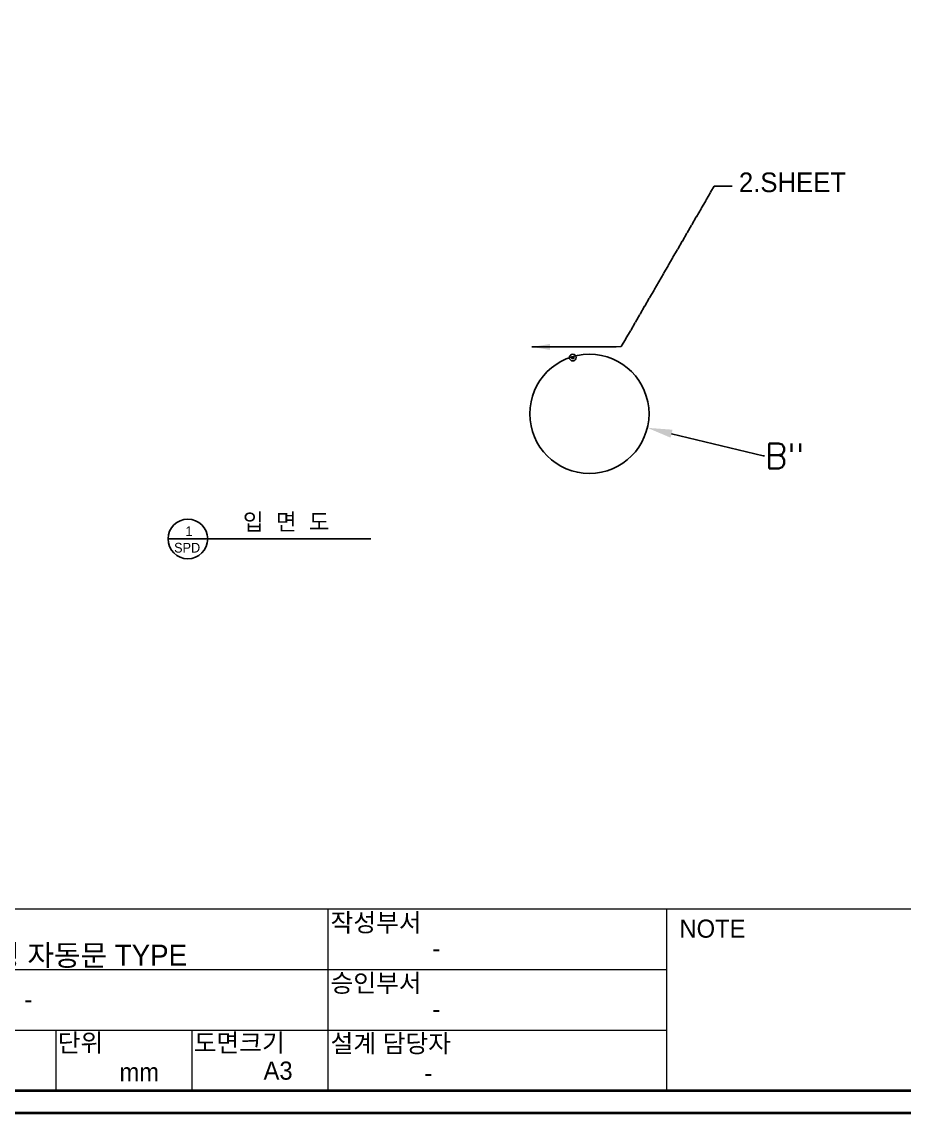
# Model space of a CAD drawing. Header units: millimetres. Extents: x 150937 to 394412, y 327166 to 584759.
# Drawn here: x 198956 to 204794, y 399973 to 407195 of the extents above; entities that cross this region are included whole.
import ezdxf
from ezdxf import colors
from ezdxf.entities.mleader import LeaderData, LeaderLine
from ezdxf.enums import TextEntityAlignment as Align
from ezdxf.math import Vec2, Vec3

# ---------------------------------------------------------------- set-up
doc = ezdxf.new("R2010")
doc.units = ezdxf.units.MM
doc.linetypes.add('CEN', pattern=[62, 60, -1, 0, -1])
for name, color, linetype, lineweight in [('2문자(명칭)', 7, 'Continuous', 20), ('4윤곽선', 5, 'Continuous', 70), ('지시선', 1, 'CEN', 20), ('지시선문자', 40, 'Continuous', 20)]:
    doc.layers.add(name, color=color, linetype=linetype, lineweight=lineweight)
doc.layers.add('3', color=3, linetype='Continuous')
doc.styles.add('ROMANS', font='romans.shx')
doc.styles.get("Standard").update_dxf_attribs({"font": 'arial.ttf'})
doc.styles.add('굴림', font='')
doc.styles.add('돋움', font='')
doc.styles.get('굴림').set_extended_font_data('Gulim')
doc.styles.get('돋움').set_extended_font_data('Dotum')
doc.dimstyles.new('양쪽화살표지름', dxfattribs={"dimtxt": 3.5, "dimasz": 3.5, "dimexe": 2, "dimexo": 1.5, "dimgap": 0.8, "dimtad": 1, "dimdsep": 46, "dimtxsty": 'Standard', "dimcen": 0, "dimclrd": 1, "dimclre": 1, "dimclrt": 2, "dimazin": 2, "dimtfac": 1, "dimtmove": 0, "dimatfit": 1, "dimfxl": 0, "dimlwd": 25, "dimlwe": 25, "dimarcsym": 0})

# ---------------------------------------------------------------- blocks, each defined once
blk = doc.blocks.new('C-2 BASE')
at = {"layer": '2문자(명칭)'}
for p, q in [((20750, 1450), (250, 1450)), ((7889.498, 250), (7889.498, 1450)), ((10128.995, 250), (10128.995, 1450)), ((5189.498, 1050), (10128.995, 1050)), ((5189.498, 650), (10128.995, 650)), ((6089.498, 250), (6089.498, 650)), ((6989.498, 250), (6989.498, 650)), ((6989.498, 250), (6989.498, 650))]:
    blk.add_line(p, q, dxfattribs=at)
at = {"layer": '4윤곽선', "lineweight": 35}
blk.add_line((250, 250), (20750, 250), dxfattribs=at)
blk.add_lwpolyline([(20900, 100), (100, 100), (100, 14750), (20900, 14750)], close=True, dxfattribs=at)
at = {"layer": '2문자(명칭)', "style": '돋움'}
for s, height, p in [('작성부서', 120, (7904.402, 1301.479)), ('NOTE', 120, (10213.218, 1261.174)), ('슬림형 자동문 TYPE', 140, (5320.7, 1075.045)), ('승인부서', 120, (7904.402, 901.479)), ('단위', 120, (6098.863, 505.972)), ('도면크기', 120, (6998.863, 505.972)), ('설계 담당자', 120, (7904.402, 501.479)), ('A3', 120, (7461.099, 321.684)), ('mm', 120, (6507.876, 311.622)), ('-', 120, (8524.891, 305.769))]:
    blk.add_text(s, height=height, dxfattribs=at).set_placement(p)
at = {"layer": '2문자(명칭)', "char_height": 120, "attachment_point": 1, "style": '돋움'}
for insert in [(8578.348, 1250.673), (5878.348, 913.465), (8578.348, 850.673)]:
    blk.add_mtext_dynamic_manual_height_columns('{\\fDotum|b0|i0|c129|p50;-}', width=23.64899, gutter_width=12.5, heights=[0], dxfattribs=dict(at, insert=insert))
blk = doc.blocks.new('text front')
blk.add_line((1342.3, 0), (0, 0))
blk.add_circle((131.1, 0), 131.1)
at = {"layer": '3', "style": '굴림'}
blk.add_text('입  면  도 ', height=110, dxfattribs=at).set_placement((494.9, 58.6))
for s, height, p in [('1', 64.2, (138.6, 50.9)), ('SPD', 64.17, (126.3, -58.1))]:
    blk.add_text(s, height=height, dxfattribs=at).set_placement(p, align=Align.MIDDLE_CENTER)
blk = doc.blocks.new('photo_sensor')
blk.add_lwpolyline([(-14, 5.2), (0, 5.2), (0, -5.2), (-14, -5.2)], close=True)
at = {"color": 1}
blk.add_circle((-7, 0), 22.4, dxfattribs=at)
blk = doc.blocks.new('arrow_B')
blk.add_circle((0, 0), 394.4)
at = {"layer": '지시선문자'}
ml = blk.add_multileader_mtext('Standard', dxfattribs=at)
ml.set_content('B"', color=256, style='ROMANS')
ml.set_leader_properties(color=1)
ml.build(insert=Vec2(0, 0))
ml.multileader.update_dxf_attribs({"arrow_head_size": 165})
ctx = ml.context
ctx.base_point, ctx.char_height, ctx.arrow_head_size, ctx.landing_gap_size, ctx.plane_origin = Vec3(1158, -278.5), 165, 165, 3.3, Vec3(-813.1, 1867.3)
notes = []
notes.append((ctx, [(1, (1, 1, 0), (1150, -278.5), (1, 0), 8, [(0, [(383.3, -92.8)], 0, [])])]))
ctx.mtext.insert, ctx.mtext.flow_direction = Vec3(1161.3, -196), 5
for ctx, leaders in notes:
    for number, flags, end, landing, length, lines in leaders:
        leader = LeaderData()
        leader.index, (leader.has_last_leader_line, leader.has_dogleg_vector, leader.attachment_direction) = number, flags
        leader.last_leader_point, leader.dogleg_vector, leader.dogleg_length = Vec3(end), Vec3(landing), length
        for number, points, colour, breaks in lines:
            line = LeaderLine()
            line.index, line.vertices, line.color, line.breaks = number, Vec3.list(points), colors.encode_raw_color(colour), breaks
            leader.lines.append(line)
        ctx.leaders.append(leader)
blk = doc.blocks.new('지시선_sheet')
at = {"layer": '지시선문자', "insert": (1366.2, 1154.8), "char_height": 130, "width": 771.011, "attachment_point": 1, "style": '돋움'}
blk.add_mtext('{\\C256;2.SHEET}', dxfattribs=at)
at = {"layer": '지시선', "annotation_type": 0, "has_hookline": 1, "hookline_direction": 0, "text_width": 732.6}
blk.add_leader([(-4.3, 0.2), (588.1, 2.3), (1202.2, 1064.3), (1322.2, 1064.3)], dimstyle='양쪽화살표지름', override={"dimasz": 120, "dimgap": 0.8, "dimtad": 0}, dxfattribs=at)

msp = doc.modelspace()

# ---------------------------------------------------------------- block references
for name, p in [('C-2 BASE', (193094.179, 399872.799)), ('지시선_sheet', (202334.179, 405042.799)), ('arrow_B', (202711.179, 404600.799)), ('photo_sensor', (202608.179, 404972.799)), ('text front', (199923.179, 403772.799))]:
    msp.add_blockref(name, p)

doc.saveas('drawing.dxf')
